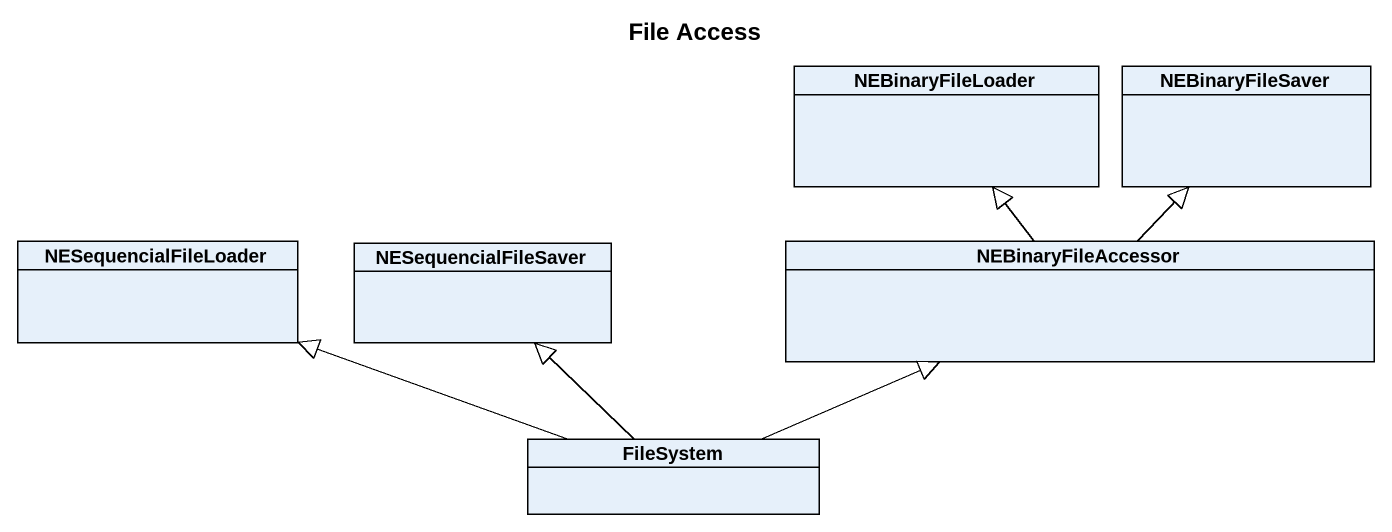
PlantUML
@startuml
title File Access
hide circle
hide empty members
class NEBinaryFileLoader
class NEBinaryFileSaver
class NESequencialFileLoader
class NESequencialFileSaver
class NEBinaryFileAccessor
class FileSystem
NEBinaryFileAccessor -up-|> NEBinaryFileLoader
NEBinaryFileAccessor -up-|> NEBinaryFileSaver
FileSystem -left-|> NESequencialFileLoader
FileSystem -up-|> NESequencialFileSaver
FileSystem -right-|> NEBinaryFileAccessor
@enduml
